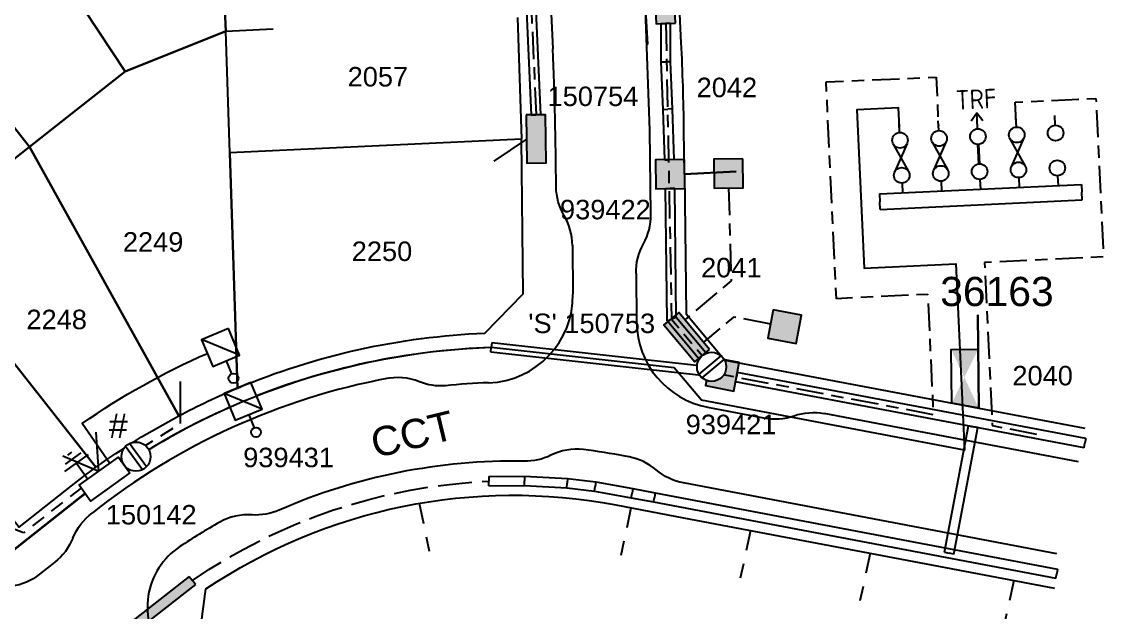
# Model space of a CAD drawing. Header units: metres. Extents: x 291565 to 291879, y 6233708 to 6234033.
# Drawn here: x 291767.6 to 291878.7, y 6233804.3 to 6233865 of the extents above; entities that cross this region are included whole.
import ezdxf
from ezdxf.enums import TextEntityAlignment as Align

# ---------------------------------------------------------------- set-up
doc = ezdxf.new("R2010")
doc.units = ezdxf.units.M
doc.header["$LTSCALE"] = 0.7
for name, pattern in [('Cable Exist OH', [1, 1, 0]), ('Cable Exist UG', [8.2, 4, -1.2, 1.8, -1.2]), ('Dash', [5, 3, -2]), ('IE Trench LV', [6.5, 5, -1.5])]:
    doc.linetypes.add(name, pattern=pattern)
doc.layers.get('0').update_dxf_attribs({"color": 6})
for name, color, linetype in [('_User Miscellaneous1', 3, 'Continuous'), ('_User Miscellaneous11', 7, 'Continuous'), ('_User Miscellaneous4', 7, 'Continuous'), ('_User Miscellaneous6', 7, 'Continuous'), ('_User Miscellaneous7', 150, 'Continuous'), ('_User Miscellaneous8', 7, 'Continuous'), ('_User Miscellaneous9', 8, 'Continuous'), ('_User_LV_Exist', 7, 'Continuous'), ('Cadastre Developer_SP_NEW', 4, 'Continuous'), ('Cadastre Roads_SP_NEW', 8, 'Continuous'), ('Duct_SP_NEW', 2, 'Continuous'), ('Equip_LV_EXT', 5, 'Continuous'), ('Equip_LV_NEW', 5, 'Continuous'), ('Mains_LV_NEW_R6', 2, 'Continuous'), ('Mains_LV_NEW_T84', 2, 'Continuous'), ('Services_SP_NEW_UG', 2, 'Continuous'), ('Sub_LV_EXT', 5, 'Continuous'), ('Sub_SP_EXT', 7, 'Continuous'), ('SupportsUG_SP_LV_EXT', 7, 'Continuous'), ('SupportsUG_SP_LV_NEW', 2, 'Continuous'), ('SupportsUG_SP_LV_SL_EXT', 7, 'Continuous'), ('SupportsUG_SP_LV_SL_NEW', 2, 'Continuous'), ('Trench_SP_NEW', 2, 'Continuous'), ('UG_Details_SP_MISC', 7, 'Continuous')]:
    doc.layers.add(name, color=color, linetype=linetype)
doc.layers.add('_User Miscellaneous5', color=7, linetype='Continuous', lineweight=35)
doc.layers.add('Cadastre Land Parcels_SP_EXT', color=9, linetype='Continuous', lineweight=5)
doc.layers.add('_User Notes', color=7, linetype='Continuous', plot=False)
doc.styles.add('ARIAL', font='arial.ttf', dxfattribs={"height": 2})
doc.styles.add('COLUMN_LABEL', font='arial.ttf')
doc.styles.add('IESYMBOL1', font='isocp.shx')
doc.styles.add('POLE_LABEL', font='arial.ttf')
doc.styles.add('SL_LABEL', font='arial.ttf')
doc.styles.get("Standard").update_dxf_attribs({"font": 'arial.ttf'})
doc.styles.add('style1', font='iso3098b.shx')
doc.linetypes.add('Cable New UG', pattern='A,8,-1,["x",style1,S=3.5,R=0,X=0.35,Y=-1],-3.5', length=12.5)
doc.linetypes.add('Cable Z', pattern='A,8,-1,["Z",Standard,S=2.5,R=0,X=0.35,Y=-1.25],-3.5', length=12.5)
doc.linetypes.add('IE Trench HV', pattern='A,8,-2,["/",style1,S=2.5,R=0,X=0.1,Y=-1],-4.5', length=14.5)

# ---------------------------------------------------------------- blocks, each defined once
blk = doc.blocks.new('*U71')
at = {"lineweight": -3}
blk.add_lwpolyline([(-2.48, 2.49), (2.47, 2.49), (2.47, 0.51), (-2.48, 0.51)], close=True, dxfattribs=at)
for tag, flags, p in [('STREET_CODE', 9, (1.5, 3.5)), ('OWNED_BY', 9, (1.5, 3.3)), ('OPERATED_BY', 9, (1.5, 3.1)), ('STATE', 9, (1.5, 2.7)), ('SUPPORT_TYPE', 9, (1.5, 2.5)), ('MAINTAINED_BY', 9, (1.5, 2.9)), ('USAGE', 9, (1.5, 2.3)), ('SUBURB', 9, (1.5, 1.7)), ('STREETNAME', 9, (1.5, 1.5)), ('LEGEND', 9, (1.5, 2.1)), ('PARENT', 9, (1.5, 1.9)), ('LOCATION', 9, (1.5, 1.3)), ('NOTES', 9, (1.5, 1.1)), ('Z', 1, (1.5, 0.9))]:
    blk.add_attdef(tag, text='', height=0.2, dxfattribs=dict(flags=flags)).set_placement(p, align=Align.MIDDLE_LEFT)
at = {"layer": '_User Miscellaneous4', "style": 'ARIAL', "flags": 8}
blk.add_attdef('ASSET_NUM', text='', height=2, dxfattribs=at).set_placement((2, 5.5), align=Align.MIDDLE_LEFT)
blk = doc.blocks.new('*U60')
at = {"layer": 'Services_SP_NEW_UG', "color": 2, "flags": 128}
for points in [[(0, 0), (1.65, 3.68)], [(0, 0), (-2.52, 3.15)]]:
    blk.add_lwpolyline(points, dxfattribs=at)
blk = doc.blocks.new('*U62')
at = {"layer": 'Services_SP_NEW_UG', "color": 2, "flags": 128}
blk.add_lwpolyline([(9.78, -0.18), (11.81, 3.62)], dxfattribs=at)
at = {"layer": 'Services_SP_NEW_UG', "color": 2, "linetype": 'Dash', "ltscale": 0.7, "flags": 128}
blk.add_lwpolyline([(2.51, -0.61), (9.78, -0.18)], dxfattribs=at)
blk = doc.blocks.new('*U61')
at = {"layer": 'Services_SP_NEW_UG', "color": 2, "flags": 128}
blk.add_lwpolyline([(-9.74, -2.38), (-12.56, 0.89)], dxfattribs=at)
at = {"layer": 'Services_SP_NEW_UG', "color": 2, "linetype": 'Dash', "ltscale": 0.7, "flags": 128}
blk.add_lwpolyline([(-2.32, -1.14), (-9.74, -2.38)], dxfattribs=at)
blk = doc.blocks.new('PILLAR_EXT')
blk.add_hatch(color=256).paths.add_polyline_path([(-2.475, 2.49), (-2.475, 0.51), (2.475, 0.51), (2.475, 2.49)])
blk.add_lwpolyline([(-2.475, 0.51), (2.475, 0.51), (2.475, 2.49), (-2.475, 2.49)], close=True)
for tag, p, flags in [('OWNED_BY', (0, 1.3), 9), ('STATE', (0, 1.1), 9), ('SUPPORT_TYPE', (0, 0.9), 9), ('USAGE', (0, 0.7), 9), ('LEGEND', (0, 0.5), 9), ('LOCATION', (0, 0.3), 9), ('NOTES', (0, 0.1), 9), ('PARENT', (0, -0.1), 9), ('STREETNAME', (0, -0.3), 9), ('SUBURB', (0, -0.5), 1)]:
    blk.add_attdef(tag, p, '', height=0.2, dxfattribs=dict(flags=flags))
at = {"layer": '_User Miscellaneous6', "style": 'ARIAL', "flags": 8}
blk.add_attdef('ASSET_NUM', text='', height=2, dxfattribs=at).set_placement((1.5, 7.5), align=Align.TOP_LEFT)
blk = doc.blocks.new('*U117')
blk.add_lwpolyline([(0, 1.38), (5.5, 1.38), (5.5, -1.38), (-0.55, -1.38)], close=True)
blk.add_solid([(-0.55, -1.38), (0, 1.38), (5.5, 1.38), (5.5, -1.38)])
for tag, height, flags, p in [('ASSET_NUM', 3, 8, (5.84, 2.55)), ('STREET_CODE', 0.2, 9, (5.34, 0.55)), ('CONSTRUCTED_VOLTAGE', 0.2, 9, (5.34, 0.35)), ('OPERATING_VOLTAGE', 0.2, 9, (5.34, -0.05)), ('NO_PHASES', 0.2, 9, (5.34, 0.15)), ('ORIENTATION', 0.2, 9, (5.34, -0.25)), ('OWNED_BY', 0.2, 9, (5.34, -0.45)), ('OPERATED_BY', 0.2, 9, (5.34, -0.65)), ('SECONDARY_VOLTAGE', 0.2, 9, (5.34, -1.05)), ('MAINTAINED_BY', 0.2, 9, (5.34, -0.85)), ('STATE', 0.2, 9, (5.34, -1.25)), ('SUBSTATION_TYPE', 0.2, 9, (5.34, -1.65)), ('PARENT', 0.2, 9, (5.34, -1.45)), ('USAGE', 0.2, 9, (5.34, -1.85)), ('LEGEND', 0.2, 9, (5.34, -2.05)), ('LOCATION', 0.2, 9, (5.34, -2.25)), ('STREETNAME', 0.2, 9, (5.34, -2.45)), ('SUBURB', 0.2, 9, (5.34, -2.65)), ('Z', 0.2, 1, (5.34, -3.05)), ('NOTES', 0.2, 9, (5.34, -2.85))]:
    blk.add_attdef(tag, text='', height=height, dxfattribs=dict(flags=flags)).set_placement(p, align=Align.MIDDLE_LEFT)
blk = doc.blocks.new('*U52')
at = {"layer": '_User Miscellaneous7'}
blk.add_hatch(color=256, dxfattribs=at).paths.add_polyline_path([(-1.49, -7.49), (1.48, -7.49), (1.48, -4.51), (-1.49, -4.51)])
at = {"layer": '_User Miscellaneous8'}
blk.add_hatch(color=256, dxfattribs=at).paths.add_polyline_path([(-1.49, -1.49), (1.48, -1.49), (1.48, 1.48), (-1.49, 1.48)])
at = {"layer": '_User Miscellaneous7'}
blk.add_lwpolyline([(1.48, -7.49), (1.48, -4.51), (-1.49, -4.51), (-1.49, -7.49)], close=True, dxfattribs=at)
at = {"layer": '_User Miscellaneous8'}
blk.add_lwpolyline([(1.48, -1.49), (1.48, 1.48), (-1.49, 1.48), (-1.49, -1.49)], close=True, dxfattribs=at)
at = {"flags": 9}
for tag, style, p in [('STRUCTURE_PLANT_NUMBER', 'POLE_LABEL', (1.81, 0.03)), ('STREET_CODE', 'COLUMN_LABEL', (1.81, -0.2))]:
    blk.add_attdef(tag, text='', height=0.2, dxfattribs=dict(at, style=style)).set_placement(p, align=Align.MIDDLE_LEFT)
for tag, p in [('COLUMN_TYPE', (1.81, -0.4)), ('OWNED_BY', (1.81, -0.6)), ('STATE', (1.81, -0.8)), ('USAGE', (1.81, -1)), ('LEGEND', (1.81, -1.2)), ('STREETNAME', (1.81, -1.6)), ('SUBURB', (1.81, -1.8)), ('LOCATION', (1.81, -1.4)), ('NOTES', (1.81, -2))]:
    blk.add_attdef(tag, text='', height=0.2, dxfattribs=at).set_placement(p, align=Align.MIDDLE_LEFT)
at = {"flags": 1}
blk.add_attdef('Z', (1.81, -2.35), '', height=0.2, dxfattribs=at)
at = {"layer": '_User Miscellaneous6', "style": 'ARIAL', "flags": 8}
blk.add_attdef('ASSET_NUM', text='', height=2, dxfattribs=at).set_placement((2, 2), align=Align.MIDDLE_LEFT)
blk = doc.blocks.new('*U79')
at = {"layer": '_User Miscellaneous7'}
blk.add_hatch(color=256, dxfattribs=at).paths.add_polyline_path([(-6.89, -7.48), (-3.92, -7.48), (-3.92, -4.51), (-6.89, -4.51)])
at = {"layer": '_User Miscellaneous8'}
blk.add_hatch(color=256, dxfattribs=at).paths.add_polyline_path([(-1.49, -1.49), (1.48, -1.49), (1.48, 1.48), (-1.49, 1.48)])
at = {"layer": '_User Miscellaneous7'}
blk.add_lwpolyline([(-3.92, -7.48), (-3.92, -4.51), (-6.89, -4.51), (-6.89, -7.48)], close=True, dxfattribs=at)
at = {"layer": '_User Miscellaneous8'}
blk.add_lwpolyline([(1.48, -1.49), (1.48, 1.48), (-1.49, 1.48), (-1.49, -1.49)], close=True, dxfattribs=at)
at = {"flags": 9}
for tag, style, p in [('STRUCTURE_PLANT_NUMBER', 'POLE_LABEL', (1.81, 0.03)), ('STREET_CODE', 'COLUMN_LABEL', (1.81, -0.2))]:
    blk.add_attdef(tag, text='', height=0.2, dxfattribs=dict(at, style=style)).set_placement(p, align=Align.MIDDLE_LEFT)
for tag, p in [('COLUMN_TYPE', (1.81, -0.4)), ('OWNED_BY', (1.81, -0.6)), ('STATE', (1.81, -0.8)), ('USAGE', (1.81, -1)), ('LEGEND', (1.81, -1.2)), ('STREETNAME', (1.81, -1.6)), ('SUBURB', (1.81, -1.8)), ('LOCATION', (1.81, -1.4)), ('NOTES', (1.81, -2))]:
    blk.add_attdef(tag, text='', height=0.2, dxfattribs=at).set_placement(p, align=Align.MIDDLE_LEFT)
at = {"flags": 1}
blk.add_attdef('Z', (1.81, -2.35), '', height=0.2, dxfattribs=at)
at = {"layer": '_User Miscellaneous6', "style": 'ARIAL', "flags": 8}
blk.add_attdef('ASSET_NUM', text='', height=2, dxfattribs=at).set_placement((2, 2), align=Align.MIDDLE_LEFT)
blk = doc.blocks.new('*U59')
at = {"layer": '_User Miscellaneous7', "lineweight": -3}
for points in [[(0, -3.03), (0, -1.58)], [(-1.49, -3.03), (1.5, -6.01)]]:
    blk.add_lwpolyline(points, dxfattribs=at)
blk.add_lwpolyline([(-1.49, -6), (1.49, -6), (1.49, -3.03), (-1.49, -3.03)], close=True, dxfattribs=at)
blk.add_circle((0, -1.08), 0.5, dxfattribs=at)
at = {"layer": '_User Miscellaneous8', "color": 2, "lineweight": -3}
blk.add_lwpolyline([(-1.49, 0), (1.49, 0), (1.49, 2.97), (-1.49, 2.97)], close=True, dxfattribs=at)
at = {"layer": '_User Miscellaneous9', "color": 2, "lineweight": -3}
blk.add_lwpolyline([(-1.49, 2.97), (1.5, -0.01)], dxfattribs=at)
at = {"style": 'POLE_LABEL', "flags": 9}
blk.add_attdef('STRUCTURE_PLANT_NUMBER', text='', height=0.2, dxfattribs=at).set_placement((1.64, 1.73), align=Align.MIDDLE_LEFT)
for tag, flags, p in [('STREET_CODE', 9, (1.64, 1.49)), ('OWNED_BY', 9, (1.64, 1.09)), ('COLUMN_TYPE', 9, (1.64, 1.29)), ('OPERATED_BY', 9, (1.64, 0.89)), ('STATE', 9, (1.64, 0.49)), ('MAINTAINED_BY', 9, (1.64, 0.69)), ('USAGE', 9, (1.64, 0.29)), ('LEGEND', 9, (1.64, 0.09)), ('SUBURB', 9, (1.64, -0.31)), ('STREETNAME', 9, (1.64, -0.51)), ('PARENT', 9, (1.64, -0.11)), ('LOCATION', 9, (1.64, -0.71)), ('NOTES', 9, (1.64, -0.91)), ('LABEL_ALIGNMENT', 9, (1.64, -1.11)), ('Z', 1, (1.64, -1.31))]:
    blk.add_attdef(tag, text='', height=0.2, dxfattribs=dict(flags=flags)).set_placement(p, align=Align.MIDDLE_LEFT)
at = {"layer": '_User Miscellaneous5', "style": 'ARIAL', "flags": 8}
blk.add_attdef('ASSET_NUM', text='', height=2, dxfattribs=at).set_placement((2, 3.49), align=Align.MIDDLE_LEFT)
blk = doc.blocks.new('*U58')
at = {"layer": '_User Miscellaneous8', "color": 2}
blk.add_line((0, 0), (0, 1.45), dxfattribs=at)
blk.add_circle((0, 1.95), 0.5, dxfattribs=at)
for tag, p, flags in [('Z', (0, 0), 1), ('OPERATED_BY', (0, -9.61), 9)]:
    blk.add_attdef(tag, p, '', height=0.2, dxfattribs=dict(flags=flags))
at = {"style": 'SL_LABEL', "flags": 9}
blk.add_attdef('STREET_CODE', text='', height=0.2, dxfattribs=at).set_placement((0, -0.2), align=Align.MIDDLE_LEFT)
at = {"flags": 9}
for tag, p in [('CONSTRUCTED_VOLTAGE', (0, -0.4)), ('CONTROL_TYPE', (0, -0.6)), ('LANTERN_PURPOSE', (0, -0.8)), ('LANTERN_TYPE', (0, -1)), ('NO_PHASES', (0, -1.2)), ('OPERATING_VOLTAGE', (0, -1.4)), ('ORIENTATION', (0, -1.6)), ('OWNED_BY', (0, -1.8)), ('STATE', (0, -2)), ('USAGE', (0, -2.2)), ('CEXIST', (0, -2.4)), ('CNEW', (0, -2.6)), ('CNUMBER', (0, -2.8)), ('CREMOVE', (0, -3)), ('CREPLACE', (0, -3.2)), ('LKINGHEIGHT', (0, -3.4)), ('LBRACKET', (0, -3.6)), ('LBRACKETVOCAB', (0, -3.8)), ('LCATEGORY', (0, -4)), ('LCHARGE1', (0, -4.2)), ('LCHARGE1PERCENT', (0, -4.4)), ('LCHARGE2', (0, -4.6)), ('LCHARGE2PERCENT', (0, -4.8)), ('LCHARGE3', (0, -5)), ('LCHARGE3PERCENT', (0, -5.2)), ('LEXIST', (0, -5.4)), ('LLAMP', (0, -5.6)), ('LLAMPVOCAB', (0, -5.8)), ('LMAST', (0, -6)), ('LMASTVOCAB', (0, -6.2)), ('LNEW', (0, -6.4)), ('LANTNUMBER', (0, -6.6)), ('LOUTREACH', (0, -7)), ('LOUTREACHVOCAB', (0, -7.2)), ('LRATECODE', (0, -7.4)), ('LREMOVE', (0, -7.6)), ('LREPLACE', (0, -7.8)), ('SUBURB', (0, -8.6)), ('STREETNAME', (0, -8.8)), ('LTYPE', (0, -8)), ('LTYPEVOCAB', (0, -8.2)), ('LEGEND', (0, -8.4)), ('LOCATION', (0, -9)), ('NOTES', (0, -9.2)), ('MAINTAINED_BY', (0, -9.86))]:
    blk.add_attdef(tag, text='', height=0.2, dxfattribs=at).set_placement(p, align=Align.MIDDLE_LEFT)
at = {"layer": '_User Notes', "style": 'SL_LABEL', "flags": 8}
blk.add_attdef('ASSET_NUM', text='', height=2.5, dxfattribs=at).set_placement((2, 2), align=Align.MIDDLE_LEFT)
at = {"layer": '_User Notes', "flags": 8}
blk.add_attdef('LNUMBER', text='', height=2.5, dxfattribs=at).set_placement((1.2, -2.8), align=Align.MIDDLE_LEFT)
blk = doc.blocks.new('*U82')
h = blk.add_hatch(color=256)
edge = h.paths.add_edge_path()
edge.add_line((2.6, 0.05), (4.6, 0.05))
edge.add_arc((5.4, 0.01), 0.8, 177.2353, 184.4027)
edge.add_line((4.6, -0.05), (2.6, -0.05))
edge.add_arc((1.8, 0), 0.8, 356.4167, 363.5833)
blk.add_line((7.2, 0.01), (7.8, 0.01))
for points in [[(1, 0), (0, 0)], [(2.6, 0.05), (4.6, 0.05)], [(6.2, 0.01), (7.2, 0.01)], [(7, -0.59), (7.8, 0.01), (7, 0.61)], [(2.6, -0.05), (4.6, -0.05)]]:
    blk.add_lwpolyline(points)
for centre in [(1.8, 0), (5.4, 0.01)]:
    blk.add_circle(centre, 0.8)
for centre, start, end in [((1.8, 0), 356.4167, 3.5833), ((5.4, 0.01), 177.2353, 184.4027)]:
    blk.add_arc(centre, 0.8, start, end)
at = {"style": 'IESYMBOL1'}
blk.add_text('TRF', height=2, rotation=270, dxfattribs=at).set_placement((9.24, 0.01), align=Align.MIDDLE_CENTER)
at = {"flags": 1}
blk.add_attdef('Z', (0, 0), '', height=0.2, dxfattribs=at)
at = {"layer": 'Sub_LV_EXT', "flags": 1}
for tag, p in [('USAGE', (2.14, -1.14)), ('ORIENTATION', (2.14, -1.53)), ('NOTES', (2.14, -3.07))]:
    blk.add_attdef(tag, p, '', height=0.2, dxfattribs=at)
blk = doc.blocks.new('*U81')
for points in [[(1, 0), (0, 0)], [(6.2, 0.01), (7.2, 0.01)]]:
    blk.add_lwpolyline(points)
for centre in [(1.8, 0), (5.4, 0.01)]:
    blk.add_circle(centre, 0.8)
for tag, flags, p in [('ACTUAL_STATUS', 9, (1.5, 0)), ('CONSTRUCTED_VOLTAGE', 9, (1.5, -0.2)), ('OPERATED_BY', 9, (1.5, -0.6)), ('OWNED_BY', 9, (1.5, -1)), ('OPERATING_VOLTAGE', 9, (1.5, -1.2)), ('NO_PHASES', 9, (1.5, -0.4)), ('MAINTAINED_BY', 9, (1.5, -0.8)), ('ORIENTATION', 9, (1.5, -1.4)), ('STATE', 9, (1.5, -1.6)), ('SWITCH_TYPE', 9, (1.5, -1.8)), ('USAGE', 9, (1.5, -2)), ('NOTES', 9, (1.5, -2.2)), ('Z', 1, (1.5, -2.4))]:
    blk.add_attdef(tag, text='', height=0.2, dxfattribs=dict(flags=flags)).set_placement(p, align=Align.MIDDLE_LEFT)
blk = doc.blocks.new('LV_UG_DFUSE_CLOSED_NEW')
for points in [[(1, 0), (0, 0)], [(5.04, 0.73), (2.16, -0.72)], [(5.05, -0.71), (2.16, 0.72)], [(6.2, 0.01), (7.2, 0.01)]]:
    blk.add_lwpolyline(points)
for centre in [(1.8, 0), (5.4, 0.01)]:
    blk.add_circle(centre, 0.8)
for tag, flags, p in [('ACTUAL_STATUS', 9, (1.5, 0)), ('CONSTRUCTED_VOLTAGE', 9, (1.5, -0.2)), ('OPERATED_BY', 9, (1.5, -0.6)), ('OWNED_BY', 9, (1.5, -1)), ('OPERATING_VOLTAGE', 9, (1.5, -1.2)), ('NO_PHASES', 9, (1.5, -0.4)), ('MAINTAINED_BY', 9, (1.5, -0.8)), ('ORIENTATION', 9, (1.5, -1.4)), ('STATE', 9, (1.5, -1.6)), ('SWITCH_TYPE', 9, (1.5, -1.8)), ('USAGE', 9, (1.5, -2)), ('NOTES', 9, (1.5, -2.2)), ('Z', 1, (1.5, -2.4))]:
    blk.add_attdef(tag, text='', height=0.2, dxfattribs=dict(flags=flags)).set_placement(p, align=Align.MIDDLE_LEFT)
blk = doc.blocks.new('*U88')
for points in [[(1, 0), (0, 0)], [(5.04, 0.73), (2.16, -0.72)], [(5.05, -0.71), (2.16, 0.72)], [(6.2, 0.01), (7.2, 0.01)]]:
    blk.add_lwpolyline(points)
for centre in [(1.8, 0), (5.4, 0.01)]:
    blk.add_circle(centre, 0.8)
for tag, flags, p in [('ACTUAL_STATUS', 9, (1.5, 0)), ('CONSTRUCTED_VOLTAGE', 9, (1.5, -0.2)), ('OPERATED_BY', 9, (1.5, -0.6)), ('OWNED_BY', 9, (1.5, -1)), ('OPERATING_VOLTAGE', 9, (1.5, -1.2)), ('NO_PHASES', 9, (1.5, -0.4)), ('MAINTAINED_BY', 9, (1.5, -0.8)), ('ORIENTATION', 9, (1.5, -1.4)), ('STATE', 9, (1.5, -1.6)), ('SWITCH_TYPE', 9, (1.5, -1.8)), ('USAGE', 9, (1.5, -2)), ('NOTES', 9, (1.5, -2.2)), ('Z', 1, (1.5, -2.4))]:
    blk.add_attdef(tag, text='', height=0.2, dxfattribs=dict(flags=flags)).set_placement(p, align=Align.MIDDLE_LEFT)
blk = doc.blocks.new('*U86')
at = {"layer": 'Sub_LV_EXT'}
for p, q in [((-1.6, 0), (-1.6, 20.8)), ((-1.6, 20.8), (-0.8, 20.8)), ((0, 20.8), (-0.8, 20.8)), ((0, 0), (0, 20.8)), ((-1.6, 0), (-0.8, 0)), ((0, 0), (-0.8, 0))]:
    blk.add_line(p, q, dxfattribs=at)
blk = doc.blocks.new('*U84')
blk.add_wipeout([(-1.06, -0.44), (-1.18, -0.58), (-1.29, -0.74), (-1.37, -0.91), (-1.43, -1.08), (-1.48, -1.27), (-1.49, -1.45), (-1.49, -1.64), (-1.46, -1.83), (-1.41, -2.01), (-1.33, -2.18), (-1.24, -2.34), (-1.12, -2.49), (-0.99, -2.62), (-0.84, -2.74), (-0.68, -2.83), (-0.51, -2.91), (-0.33, -2.96), (-0.14, -2.99), (0.05, -2.99), (0.23, -2.98), (0.42, -2.93), (0.59, -2.87), (0.76, -2.79), (0.92, -2.68), (1.06, -2.56), (1.18, -2.42), (1.29, -2.26), (1.37, -2.09), (1.43, -1.92), (1.48, -1.73), (1.49, -1.55), (1.49, -1.36), (1.46, -1.17), (1.41, -0.99), (1.33, -0.82), (1.24, -0.66), (1.12, -0.51), (0.99, -0.38), (0.84, -0.26), (0.68, -0.17), (0.51, -0.09), (0.33, -0.04), (0.14, -0.01), (-0.05, -0.01), (-0.23, -0.02), (-0.42, -0.07), (-0.59, -0.13), (-0.76, -0.21), (-0.92, -0.32)])
for p, q in [((-1.48, -1.25), (1.48, -1.25)), ((-1.48, -1.75), (1.48, -1.75))]:
    blk.add_line(p, q)
blk.add_circle((0, -1.5), 1.5)
for tag, flags, p in [('ACTUAL_STATUS', 9, (1.5, 0)), ('CONSTRUCTED_VOLTAGE', 9, (1.5, -0.2)), ('OPERATING_VOLTAGE', 9, (1.5, -0.6)), ('ORIENTATION', 9, (1.5, -0.8)), ('STATE', 9, (1.5, -1)), ('SWITCH_TYPE', 9, (1.5, -1.2)), ('NO_PHASES', 9, (1.5, -0.4)), ('OWNED_BY', 9, (1.5, -1.8)), ('OPERATED_BY', 9, (1.5, -2)), ('USAGE', 9, (1.5, -1.4)), ('NOTES', 9, (1.5, -1.6)), ('MAINTAINED_BY', 9, (1.5, -2.2)), ('TYPE', 9, (1.5, -2.6)), ('Z', 1, (1.5, -2.8)), ('NUMBER_OF_PHASES', 9, (1.5, -2.4))]:
    blk.add_attdef(tag, text='', height=0.2, dxfattribs=dict(flags=flags)).set_placement(p, align=Align.MIDDLE_LEFT)
blk = doc.blocks.new('Earth')
for p, q in [((0, -2.04), (0, 0)), ((-1.5, -2.04), (1.5, -2.04)), ((-1, -2.64), (1, -2.64)), ((-0.25, -3.24), (0.25, -3.24))]:
    blk.add_line(p, q)

msp = doc.modelspace()

# ---------------------------------------------------------------- hatches: boundary and pattern name
at = {"layer": '_User Miscellaneous11', "ltscale": 0.5}
h = msp.add_hatch(color=256, dxfattribs=at)
h.dxf.hatch_style = 1
h.paths.add_polyline_path([(291785.47, 6233807.16), (291784.84, 6233807.98), (291767.63, 6233794.57), (291768.27, 6233793.75)])

# ---------------------------------------------------------------- linework, layer by layer
at = {"layer": '_User_LV_Exist', "color": 7, "linetype": 'Cable Exist UG', "flags": 128}
for points in [[(291820.52, 6233855.38), (291818.68, 6233894.77), (291821.67, 6233894.91), (291821.18, 6233905.39), (291819.17, 6233905.3)], [(291833.8, 6233864.76), (291834.39, 6233834.41), (291839.06, 6233828.84), (291861.31, 6233824.62), (291860.73, 6233836.95), (291851.32, 6233836.51), (291850.27, 6233858.77), (291861.57, 6233859.26), (291861.8, 6233854.26)], [(291869.78, 6233854.68), (291869.69, 6233856.68), (291877.98, 6233857.06), (291878.75, 6233840.8), (291866.54, 6233840.23), (291867.33, 6233823.48), (291872.34, 6233822.53)], [(291840.25, 6233847.88), (291840.51, 6233838.34), (291835.74, 6233834.34)], [(291844.57, 6233833.9), (291840.75, 6233834.63), (291837.67, 6233832.04)]]:
    msp.add_lwpolyline(points, dxfattribs=at)
at = {"layer": 'Cadastre Developer_SP_NEW', "color": 4}
msp.add_line((291835.71, 6233849.31), (291841.01, 6233849.56), dxfattribs=at)
at = {"layer": 'Cadastre Developer_SP_NEW', "color": 4, "flags": 128}
for points in [[(291774.07, 6233894.74), (291761.64, 6233884.94), (291778.25, 6233859.83), (291788.59, 6233863.98), (291788, 6233876.46), (291787.41, 6233888.95), (291780.58, 6233899.28, 0.029794), (291774.07, 6233894.74)], [(291789.8, 6233827.34), (291789, 6233851.48), (291788.59, 6233863.98), (291778.25, 6233859.83), (291768.43, 6233852.1), (291768.43, 6233852.1), (291783.76, 6233824.47, -0.023691), (291789.8, 6233827.34)], [(291815.21, 6233832.97), (291819.16, 6233837.02), (291818.97, 6233852.89), (291789, 6233851.48), (291789.8, 6233827.34, -0.089413), (291815.21, 6233832.97)], [(291783.76, 6233824.47), (291768.43, 6233852.1), (291762.13, 6233847.13), (291758.61, 6233844.36), (291756.65, 6233842.81), (291775.26, 6233819.2, -0.034832), (291783.76, 6233824.47)], [(291772.73, 6233817.28, -0.010833), (291775.26, 6233819.2), (291756.65, 6233842.81), (291752.31, 6233839.39), (291748.8, 6233836.62), (291767.37, 6233813.06), (291772.73, 6233817.28)]]:
    msp.add_lwpolyline(points, format="xyb", close=True, dxfattribs=at)
for points in [[(291591.11, 6233895.06, 0.074087), (291711.89, 6233752.36), (291720.48, 6233744.96), (291728.95, 6233754.95), (291728.95, 6233754.95), (291728.1, 6233760.84), (291736.68, 6233767.61), (291748.59, 6233776.99), (291765.27, 6233790.14), (291766.08, 6233790.78), (291768.39, 6233792.6), (291771.6, 6233792.22), (291786.05, 6233803.11), (291786.05, 6233803.11), (291786.55, 6233806.71, -0.197185), (291828.68, 6233815.34), (291834.91, 6233814.16), (291873.72, 6233806.8)], [(291835.71, 6233849.31), (291835.66, 6233853.84, 0.00866), (291835.39, 6233862.79), (291835.18, 6233867.31)]]:
    msp.add_lwpolyline(points, format="xyb", dxfattribs=at)
for points in [[(291778.25, 6233859.83), (291761.64, 6233884.94), (291749.86, 6233875.66), (291768.43, 6233852.1), (291778.25, 6233859.83)], [(291762.13, 6233847.13), (291768.43, 6233852.1), (291749.86, 6233875.66), (291740.04, 6233867.92), (291758.61, 6233844.36), (291762.13, 6233847.13)]]:
    msp.add_lwpolyline(points, close=True, dxfattribs=at)
for points in [[(291792.95, 6233876.7), (291788, 6233876.46), (291788.59, 6233863.98), (291793.45, 6233864.21)], [(291818.55, 6233865.38), (291818.97, 6233852.89)], [(291841.01, 6233849.56), (291835.71, 6233849.31), (291835.89, 6233834.96), (291839.87, 6233830.21), (291865.94, 6233825.27), (291865.84, 6233834.84)], [(291865.84, 6233834.84), (291865.94, 6233825.27), (291876.83, 6233823.21)]]:
    msp.add_lwpolyline(points, dxfattribs=at)
at = {"layer": 'Cadastre Developer_SP_NEW', "color": 8, "linetype": 'Dash', "flags": 128}
for points in [[(291808.47, 6233815.5), (291809.47, 6233810.6)], [(291830.22, 6233815.04), (291829.17, 6233810.16)], [(291842.51, 6233812.72), (291841.45, 6233807.83)], [(291854.79, 6233810.39), (291853.74, 6233805.5)], [(291869.54, 6233807.59), (291868.48, 6233802.71)]]:
    msp.add_lwpolyline(points, dxfattribs=at)
at = {"layer": 'Cadastre Roads_SP_NEW'}
for p, q in [((291824.2, 6233841.99), (291824.26, 6233836.98)), ((291830.74, 6233839.09), (291830.8, 6233834.09)), ((291843.88, 6233824.26), (291838.12, 6233825.35)), ((291876.18, 6233819.77), (291850.06, 6233824.72))]:
    msp.add_line(p, q, dxfattribs=at)
at = {"layer": 'Cadastre Roads_SP_NEW', "flags": 128}
for points in [[(291832.26, 6233845.14), (291832.16, 6233853.8), (291831.72, 6233866.15), (291831.9, 6233862.63), (291829.62, 6233911.16)], [(291822.21, 6233862.17), (291820.62, 6233895.97)]]:
    msp.add_lwpolyline(points, dxfattribs=at)
for points in [[(291873.97, 6233810.31), (291835.61, 6233817.59, -0.131326), (291832.82, 6233818.93, 0.131326), (291830.03, 6233820.27), (291829.63, 6233820.35, 0.017615), (291825.33, 6233821.01, 0.144425), (291821.99, 6233820.43, -0.11934), (291819.23, 6233819.82, 0.107891), (291794.07, 6233814.8, -0.119341), (291791.29, 6233814.31, 0.144426), (291787.97, 6233813.56, 0.019431), (291783.88, 6233811.06, 0.437714), (291782.15, 6233800.17)], [(291772.88, 6233811.93, -0.131324), (291771.02, 6233809.45), (291769.45, 6233808.21, -0.131324), (291766.61, 6233806.98, 0.131324), (291763.76, 6233805.76), (291726.92, 6233776.72)]]:
    msp.add_lwpolyline(points, format="xyb", dxfattribs=at)
at = {"layer": 'Cadastre Roads_SP_NEW'}
for centre, radius, start, end in [((291356.39, 6233844.55), 466.15, 0.4253, 2.1669), ((291818.2, 6233841.96), 6, 0.2057, 30.63), ((291826.26, 6233845.07), 6, 330.7732, 0.7014), ((291815.26, 6233836.87), 9, 272.1295, 0.7014), ((291839.8, 6233834.2), 9, 180.7014, 259.2667), ((291818.13, 6233759.68), 69.85, 100.5829, 128.2474), ((291806.25, 6233822.41), 6, 68.1697, 102.4265), ((291818.13, 6233759.68), 68.25, 92.1295, 95.8682), ((291845, 6233830.16), 6, 259.2667, 289.1932)]:
    msp.add_arc(centre, radius, start, end, dxfattribs=at)
at = {"layer": 'Cadastre Roads_SP_NEW', "extrusion": (0, 0, -1)}
for centre, radius, start, end in [((-291828.53, 6233848.08), 6, 329.37, 359.2986), ((-291836.74, 6233839.21), 6, 358.8506, 29.2268), ((-291810.71, 6233833.55), 6, 265.7318, 291.8303), ((-291848.94, 6233818.82), 6, 70.8068, 100.7333), ((-291778.49, 6233809.67), 6.04, 21.8855, 53.5058)]:
    msp.add_arc(centre, radius, start, end, dxfattribs=at)
at = {"layer": 'Duct_SP_NEW'}
for p, q in [((291784.84, 6233807.98), (291767.63, 6233794.57)), ((291784.84, 6233807.98), (291785.16, 6233807.57)), ((291785.47, 6233807.16), (291768.27, 6233793.75)), ((291785.47, 6233807.16), (291785.16, 6233807.57))]:
    msp.add_line(p, q, dxfattribs=at)
at = {"layer": 'Mains_LV_NEW_R6', "color": 2, "linetype": 'Cable Z', "flags": 128}
msp.add_lwpolyline([(291776.67, 6233819.58), (291773.84, 6233823.7, -0.048744), (291786.7, 6233830.9, -0.046786)], format="xyb", dxfattribs=at)
at = {"layer": 'Mains_LV_NEW_T84', "color": 2, "linetype": 'Cable New UG', "flags": 128}
msp.add_lwpolyline([(291833.8, 6233864.77), (291833.8, 6233864.76)], dxfattribs=at)
at = {"layer": 'Mains_LV_NEW_T84', "color": 2, "linetype": 'Cable New UG'}
for points in [[(291857.79, 6233854.12), (291857.7, 6233856.11), (291853.41, 6233855.91), (291854.17, 6233839.65), (291863.59, 6233840.09), (291864.48, 6233820.97), (291837.45, 6233826.09), (291834.66, 6233829.41), (291815.86, 6233831.49, 0.138755), (291778.14, 6233819.41)], [(291778.15, 6233819.42, 0.000033), (291778.14, 6233819.41)], [(291774.12, 6233816.53, 0.003075), (291773.42, 6233815.99), (291746.68, 6233794.84)]]:
    msp.add_lwpolyline(points, format="xyb", dxfattribs=at)
at = {"layer": 'Services_SP_NEW_UG', "color": 2, "flags": 128}
msp.add_lwpolyline([(291819.48, 6233852.9), (291816.14, 6233850.64)], dxfattribs=at)
at = {"layer": 'Trench_SP_NEW', "linetype": 'IE Trench HV', "flags": 128}
for points in [[(291815.86, 6233831.49), (291815.86, 6233831.49, 0.041867), (291803.93, 6233830.11, 0.041971), (291791.75, 6233826.54)], [(291789.02, 6233825.36, 0.043159), (291778.17, 6233819.39)], [(291774.16, 6233816.5, 0.002219), (291773.65, 6233816.1), (291753.76, 6233800.42)]]:
    msp.add_lwpolyline(points, format="xyb", dxfattribs=at)
at = {"layer": 'Trench_SP_NEW', "linetype": 'IE Trench LV', "flags": 128}
msp.add_lwpolyline([(291785.16, 6233807.57, -0.140848), (291815.62, 6233817.77, -0.139529)], format="xyb", dxfattribs=at)
at = {"layer": 'UG_Details_SP_MISC'}
for p, q in [((291817.82, 6233902.76), (291819.96, 6233855.36)), ((291818.78, 6233902.8), (291820.92, 6233855.4)), ((291833.31, 6233860.82), (291833.32, 6233864.77)), ((291833.32, 6233864.77), (291833.8, 6233864.77)), ((291834.28, 6233864.77), (291833.8, 6233864.77)), ((291834.27, 6233860.84), (291834.28, 6233864.77)), ((291833.31, 6233860.82), (291833.79, 6233860.83)), ((291833.54, 6233855.95), (291833.31, 6233860.82)), ((291834.27, 6233860.84), (291833.79, 6233860.83)), ((291834.49, 6233855.99), (291834.27, 6233860.84)), ((291833.54, 6233855.95), (291834.01, 6233855.97)), ((291833.69, 6233850.77), (291833.54, 6233855.95)), ((291834.49, 6233855.99), (291834.01, 6233855.97)), ((291834.65, 6233850.79), (291834.49, 6233855.99)), ((291819.96, 6233855.36), (291820.44, 6233855.38)), ((291820.92, 6233855.4), (291820.44, 6233855.38)), ((291833.69, 6233850.77), (291834.17, 6233850.78)), ((291834.65, 6233850.79), (291834.17, 6233850.78)), ((291833.92, 6233834.23), (291833.75, 6233847.81)), ((291833.75, 6233847.81), (291834.23, 6233847.81)), ((291834.71, 6233847.82), (291834.23, 6233847.81)), ((291834.87, 6233834.58), (291834.71, 6233847.82)), ((291833.92, 6233834.23), (291834.39, 6233834.41)), ((291837.91, 6233829.47), (291833.92, 6233834.23)), ((291834.87, 6233834.58), (291834.39, 6233834.41)), ((291838.64, 6233830.09), (291834.87, 6233834.58)), ((291815.81, 6233831.01), (291815.86, 6233831.49)), ((291815.92, 6233831.97), (291815.86, 6233831.49)), ((291838.18, 6233829.51), (291815.92, 6233831.97)), ((291838.08, 6233828.55), (291815.81, 6233831.01)), ((291837.91, 6233829.47), (291838.27, 6233829.78)), ((291838.18, 6233829.51), (291838.13, 6233829.03)), ((291838.64, 6233830.09), (291838.27, 6233829.78)), ((291838.08, 6233828.55), (291838.13, 6233829.03)), ((291840.96, 6233827.99), (291841.05, 6233828.46)), ((291876.78, 6233821.2), (291840.96, 6233827.99)), ((291841.14, 6233828.94), (291841.05, 6233828.46)), ((291876.95, 6233822.15), (291841.14, 6233828.94)), ((291862.44, 6233810.47), (291864.9, 6233823.45)), ((291863.38, 6233810.29), (291865.84, 6233823.28)), ((291864.9, 6233823.45), (291865.37, 6233823.36)), ((291865.84, 6233823.28), (291865.37, 6233823.36)), ((291876.78, 6233821.2), (291876.86, 6233821.67)), ((291876.95, 6233822.15), (291876.86, 6233821.67)), ((291815.61, 6233818.25), (291819.29, 6233818.3)), ((291815.61, 6233818.25), (291815.62, 6233817.77)), ((291819.29, 6233818.3), (291819.28, 6233817.82)), ((291819.29, 6233818.3), (291823.71, 6233818.04)), ((291823.71, 6233818.04), (291823.67, 6233817.56)), ((291823.71, 6233818.04), (291826.6, 6233817.69)), ((291815.62, 6233817.29), (291815.62, 6233817.77)), ((291815.62, 6233817.29), (291819.27, 6233817.34)), ((291819.27, 6233817.34), (291819.28, 6233817.82)), ((291819.27, 6233817.34), (291823.62, 6233817.09)), ((291823.62, 6233817.09), (291823.67, 6233817.56)), ((291823.62, 6233817.09), (291826.46, 6233816.74)), ((291826.46, 6233816.74), (291826.53, 6233817.22)), ((291826.6, 6233817.69), (291826.53, 6233817.22)), ((291826.6, 6233817.69), (291830.41, 6233817.02)), ((291830.41, 6233817.02), (291830.33, 6233816.55)), ((291830.41, 6233817.02), (291832.72, 6233816.59)), ((291826.46, 6233816.74), (291830.24, 6233816.08)), ((291830.24, 6233816.08), (291830.33, 6233816.55)), ((291830.24, 6233816.08), (291832.54, 6233815.64)), ((291832.54, 6233815.64), (291832.63, 6233816.11)), ((291832.72, 6233816.59), (291832.63, 6233816.11)), ((291832.72, 6233816.59), (291874.05, 6233808.75)), ((291832.54, 6233815.64), (291873.87, 6233807.81)), ((291862.44, 6233810.47), (291862.91, 6233810.38)), ((291863.38, 6233810.29), (291862.91, 6233810.38)), ((291873.87, 6233807.81), (291873.96, 6233808.28)), ((291874.05, 6233808.75), (291873.96, 6233808.28))]:
    msp.add_line(p, q, dxfattribs=at)

# ---------------------------------------------------------------- block references
at = {"layer": 'Equip_LV_EXT', "linetype": 'Dash'}
for name, p, rotation in [('*U82', (291866.12, 6233847.76), 92.68608464652334), ('*U88', (291858.12, 6233847.38), 92.68608464652334), ('LV_UG_DFUSE_CLOSED_NEW', (291862.13, 6233847.57), 92.68608464652334), ('LV_UG_DFUSE_CLOSED_NEW', (291870.11, 6233847.94), 92.68608464652334), ('*U81', (291874.1, 6233848.13), 92.68608464652334), ('*U86', (291855.81, 6233845.67), 272.6860846436987)]:
    msp.add_blockref(name, p, dxfattribs=dict(at, rotation=rotation))
at = {"layer": 'Equip_LV_NEW', "linetype": 'Cable Exist OH', "lineweight": 0, "rotation": 215.5684816941303}
msp.add_blockref('Earth', (291774.43, 6233817.97), dxfattribs=at)
at = {"layer": 'Services_SP_NEW_UG'}
for name, rotation in [('*U62', 28.34346268538775), ('*U61', 28.34346266721276)]:
    msp.add_blockref(name, (291775.26, 6233819.2), dxfattribs=dict(at, rotation=rotation))
at = {"layer": 'Services_SP_NEW_UG', "color": 2, "rotation": 28.34346268469686}
msp.add_blockref('*U60', (291775.56, 6233818.78), dxfattribs=at)
at = {"layer": 'Sub_SP_EXT'}
ref = msp.add_blockref('*U117', (291864.56, 6233825.81), dxfattribs=dict(at, rotation=90.58822975513206))
ref.add_attrib('ASSET_NUM_001', '36163', (291861.99, 6233835.75), dxfattribs={"layer": '0', "height": 3})
at = {"layer": 'SupportsUG_SP_LV_EXT'}
ref = msp.add_blockref('PILLAR_EXT', (291835.18, 6233867.31), dxfattribs=dict(at, rotation=92.68608466285181))
ref.add_attrib('ASSET_NUM_001', '150130', (291822.44, 6233866.32), dxfattribs={"layer": '_User Miscellaneous6', "height": 2, "style": 'ARIAL'})
ref = msp.add_blockref('PILLAR_EXT', (291818.97, 6233852.89), dxfattribs=dict(at, rotation=270.7013993926029))
ref.add_attrib('ASSET_NUM_001', '150754', (291821.65, 6233856.29), dxfattribs={"layer": '_User Miscellaneous6', "height": 2, "style": 'ARIAL'})
ref = msp.add_blockref('PILLAR_EXT', (291837.1, 6233833.52), dxfattribs=dict(at, rotation=129.9840589563824))
ref.add_attrib('ASSET_NUM_001', "'S' 150753", (291819.67, 6233832.98), dxfattribs={"layer": '_User Miscellaneous6', "height": 2, "style": 'ARIAL'})
at = {"layer": 'SupportsUG_SP_LV_SL_EXT'}
ref = msp.add_blockref('*U52', (291834.23, 6233849.3), dxfattribs=dict(at, rotation=90.70139940413652))
ref.add_attrib('ASSET_NUM_001', '939422', (291822.93, 6233844.66), dxfattribs={"layer": '_User Miscellaneous6', "height": 2, "style": 'ARIAL'})
ref = msp.add_blockref('*U79', (291839.59, 6233828.76), dxfattribs=dict(at, rotation=169.2667194446776))
ref.add_attrib('ASSET_NUM_001', '939421', (291835.84, 6233822.6), dxfattribs={"layer": '_User Miscellaneous6', "height": 2, "style": 'ARIAL'})
at = {"layer": 'SupportsUG_SP_LV_SL_NEW', "ltscale": 0.5}
ref = msp.add_blockref('*U59', (291789.8, 6233827.34), dxfattribs=dict(at, rotation=202.7211375411225))
ref.add_attrib('ASSET_NUM_001', '939431', (291790.38, 6233819.21), dxfattribs={"layer": '_User Miscellaneous5', "height": 2, "style": 'ARIAL'})
at = {"layer": 'SupportsUG_SP_LV_SL_NEW', "ltscale": 0.5, "rotation": 202.7211375411225}
msp.add_blockref('*U58', (291790.95, 6233824.6), dxfattribs=at)

# ---------------------------------------------------------------- texts
at = {"layer": 'Cadastre Developer_SP_NEW', "color": 4, "style": 'ARIAL'}
for s, p in [('2249', (291781.13, 6233842.34)), ('2250', (291804.64, 6233841.38)), ('2248', (291771.22, 6233834.38))]:
    msp.add_text(s, height=2, dxfattribs=at).set_placement(p, align=Align.MIDDLE_CENTER)
at = {"layer": 'Cadastre Land Parcels_SP_EXT', "color": 7, "style": 'ARIAL'}
for s, p in [('2057', (291804.22, 6233859.3)), ('2042', (291840.07, 6233858.2)), ('2041', (291840.53, 6233839.7)), ('2040', (291872.51, 6233828.61))]:
    msp.add_text(s, height=2, dxfattribs=at).set_placement(p, align=Align.MIDDLE_CENTER)
at = {"layer": 'Cadastre Roads_SP_NEW', "color": 2, "style": 'ARIAL'}
msp.add_text('CCT', height=3, rotation=13.6003, dxfattribs=at).set_placement((291808.12, 6233821.14), align=Align.CENTER)

# ---------------------------------------------------------------- next in the draw order: block references
at = {"layer": 'Equip_LV_NEW', "linetype": 'Cable Exist OH', "lineweight": 0}
for p, rotation in [((291837.54, 6233830.66), 39.98405894628715), ((291778.15, 6233819.42), 125.7408128435817)]:
    msp.add_blockref('*U84', p, dxfattribs=dict(at, rotation=rotation))

# ---------------------------------------------------------------- next in the draw order: block references
at = {"layer": 'SupportsUG_SP_LV_NEW'}
ref = msp.add_blockref('*U71', (291775.26, 6233819.2), dxfattribs=dict(at, rotation=215.5684816710788))
ref.add_attrib('ASSET_NUM_001', '150142', (291776.27, 6233813.33), dxfattribs={"layer": '_User Miscellaneous4', "height": 2, "style": 'ARIAL'})

# ---------------------------------------------------------------- next in the draw order: texts
at = {"layer": '_User Miscellaneous1', "color": 7, "insert": (291776.57, 6233824.71), "char_height": 2.5, "attachment_point": 1, "rotation": 0.1586, "style": 'ARIAL'}
msp.add_mtext_dynamic_manual_height_columns('{\\C3;#}', width=5, gutter_width=10, heights=[0], dxfattribs=at)

doc.saveas('drawing.dxf')
